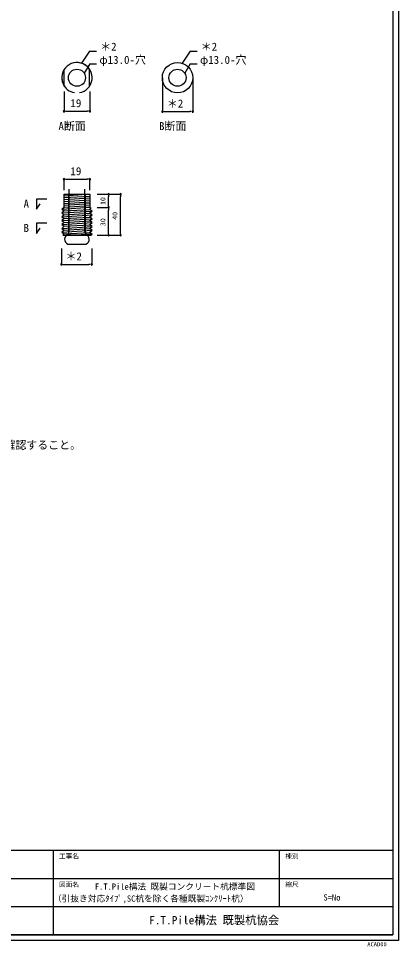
# Model space of a CAD drawing. Units: millimetres on the paper. Extents: x -201 to 201, y -142 to 138.
# Drawn here: x 133.9 to 201, y -142.3 to 21.8 of the extents above; entities that cross this region are included whole.
import ezdxf
from ezdxf.enums import TextEntityAlignment as Align

# ---------------------------------------------------------------- set-up
doc = ezdxf.new("R2010")
doc.units = ezdxf.units.MM
for name, color, linetype in [('0-0_A02', 7, 'Continuous'), ('0-1_C071', 7, 'Continuous'), ('0-2_C005', 7, 'Continuous'), ('0-3_C076', 7, 'Continuous'), ('0-6_C009', 7, 'Continuous'), ('0-8_A61', 7, 'Continuous'), ('0-9_0', 7, 'Continuous'), ('0-A_C007', 7, 'Continuous'), ('0-D_A62', 7, 'Continuous')]:
    doc.layers.add(name, color=color, linetype=linetype)
doc.styles.add('ＭＳ ゴシック', font='')
doc.styles.get('ＭＳ ゴシック').set_extended_font_data('MS Gothic')

msp = doc.modelspace()

# ---------------------------------------------------------------- linework, layer by layer
at = {"layer": '0-0_A02'}
msp.add_line((159.516, 5.333), (159.758, 5.333), dxfattribs=at)
for start, end in [(0, 180), (180, 0)]:
    msp.add_arc((159.275, 5.332), 0.121, start, end, dxfattribs=at)
at = {"layer": '0-1_C071'}
for p, q in [((141.892, -9.27), (146.476, -9.27)), ((141.892, -11.682), (141.892, -9.27)), ((141.503, -11.899), (146.476, -11.586)), ((141.72, -11.682), (141.503, -11.899)), ((141.503, -11.899), (141.941, -12.233)), ((141.941, -12.233), (141.503, -12.579)), ((141.503, -12.579), (146.865, -12.242)), ((141.503, -12.579), (141.941, -12.909)), ((141.941, -12.909), (141.503, -13.26)), ((141.503, -13.26), (146.865, -12.922)), ((141.72, -11.682), (141.892, -11.682)), ((146.419, -11.951), (146.665, -11.682)), ((146.865, -12.242), (146.419, -11.951)), ((146.419, -12.627), (146.865, -12.242)), ((146.865, -12.922), (146.419, -12.627)), ((146.419, -13.302), (146.865, -12.922)), ((141.503, -13.26), (141.941, -13.584)), ((141.941, -13.584), (141.503, -13.94)), ((141.503, -13.94), (146.865, -13.602)), ((141.503, -13.94), (141.941, -14.26)), ((141.941, -14.26), (141.503, -14.62)), ((141.503, -14.62), (146.865, -14.283)), ((141.503, -14.62), (141.941, -14.935)), ((146.865, -13.602), (146.419, -13.302)), ((146.419, -13.978), (146.865, -13.602)), ((146.865, -14.283), (146.419, -13.978)), ((146.419, -14.653), (146.865, -14.283)), ((146.865, -14.963), (146.419, -14.653)), ((141.941, -14.935), (141.503, -15.301)), ((141.503, -15.301), (146.865, -14.963)), ((141.503, -15.301), (141.941, -15.616)), ((141.941, -15.616), (141.503, -15.981)), ((141.503, -15.981), (146.865, -15.643)), ((141.503, -15.981), (141.941, -16.296)), ((141.941, -16.296), (141.688, -16.507)), ((146.865, -16.324), (143.954, -16.507)), ((146.419, -15.334), (146.865, -14.963)), ((146.865, -15.643), (146.419, -15.334)), ((146.419, -16.014), (146.865, -15.643)), ((146.865, -16.324), (146.419, -16.014)), ((146.644, -16.507), (146.865, -16.324)), ((141.688, -16.507), (146.644, -16.507))]:
    msp.add_line(p, q, dxfattribs=at)
msp.add_lwpolyline([(146.476, -9.27), (146.476, -11.682), (146.665, -11.682)], dxfattribs=at)
at = {"layer": '0-2_C005'}
for p, q in [((141.892, -9.535), (145.941, -9.28)), ((141.892, -9.872), (146.476, -9.584)), ((141.892, -10.21), (146.476, -9.921)), ((141.892, -10.548), (146.476, -10.259)), ((141.892, -10.886), (146.476, -10.597)), ((141.892, -11.223), (146.476, -10.935)), ((141.892, -11.561), (146.476, -11.272)), ((141.941, -12.233), (146.419, -11.951)), ((141.941, -12.909), (146.419, -12.627)), ((141.941, -13.584), (146.419, -13.302)), ((141.941, -14.26), (146.419, -13.978)), ((141.941, -14.935), (146.419, -14.653)), ((141.941, -15.616), (146.419, -15.334)), ((141.941, -16.296), (146.419, -16.014))]:
    msp.add_line(p, q, dxfattribs=at)
at = {"layer": '0-3_C076'}
for p, q in [((142.712, -9.27), (142.712, -16.266)), ((145.656, -9.27), (145.656, -16.266)), ((142.295, -16.507), (142.712, -16.266)), ((146.073, -16.507), (145.656, -16.266)), ((145.656, -16.507), (142.712, -16.507))]:
    msp.add_line(p, q, dxfattribs=at)
at = {"layer": '0-6_C009', "color": 4}
for p, q in [((142.801, -15.872), (142.801, -8.372)), ((145.551, -15.872), (145.551, -8.372)), ((142.864, -18.122), (145.489, -18.122))]:
    msp.add_line(p, q, dxfattribs=at)
at = {"layer": '0-6_C009'}
for centre, radius in [((161.956, 11.33), 2.681), ((144.184, 11.33), 1.508), ((161.956, 11.33), 1.508)]:
    msp.add_circle(centre, radius, dxfattribs=at)
for start, end in [(326.81372, 80.44115), (146.81372, 260.44115)]:
    msp.add_arc((144.184, 11.33), 2.681, start, end, dxfattribs=at)
at = {"layer": '0-6_C009', "color": 4}
for centre, radius, start, end in [((141.817, -15.696), 1, 307.55076, 349.88724), ((146.536, -15.696), 1, 190.11276, 232.44924), ((142.864, -17.247), 0.875, 120, 270), ((145.489, -17.247), 0.875, 270, 60)]:
    msp.add_arc(centre, radius, start, end, dxfattribs=at)
at = {"layer": '0-8_A61'}
for p, q in [((147.771, -9.27), (151.903, -9.27)), ((151.903, -9.511), (151.903, -9.752)), ((151.903, -16.024), (151.903, -9.752)), ((151.903, -16.266), (151.903, -16.024)), ((147.771, -16.507), (151.903, -16.507))]:
    msp.add_line(p, q, dxfattribs=at)
for centre, start, end in [((151.903, -9.27), 90, 270), ((151.903, -9.27), 270, 90), ((151.903, -16.508), 90, 270), ((151.903, -16.508), 270, 90)]:
    msp.add_arc(centre, 0.121, start, end, dxfattribs=at)
at = {"layer": '0-9_0'}
for p, q in [((159.275, 11.33), (159.275, 5.333)), ((164.637, 11.33), (164.637, 5.333)), ((159.758, 5.333), (164.154, 5.333)), ((-200, -125.225), (200, -125.225)), ((140, -125.225), (140, -140.225)), ((180, -135.225), (180, -125.225)), ((-200, -130.225), (200, -130.225)), ((-200, -135.225), (200, -135.225)), ((-200, -140.225), (200, -140.225))]:
    msp.add_line(p, q, dxfattribs=at)
for points in [[(-201, -141.225), (-201, 137.775), (201, 137.775), (201, -141.225)], [(-200, -140.225), (-200, 136.775), (200, 136.775), (200, -140.225)]]:
    msp.add_lwpolyline(points, close=True, dxfattribs=at)
at = {"layer": '0-A_C007'}
for p, q in [((146.423, 16.044), (144.976, 13.873)), ((146.423, 16.044), (147.63, 16.044)), ((164.195, 16.044), (162.748, 13.873)), ((164.195, 16.044), (165.402, 16.044)), ((146.446, 13.804), (145.471, 12.115)), ((146.446, 13.804), (147.652, 13.804)), ((164.218, 13.804), (163.243, 12.115)), ((164.218, 13.804), (165.424, 13.804))]:
    msp.add_line(p, q, dxfattribs=at)
at = {"layer": '0-D_A62'}
for p, q in [((141.94, 9.862), (141.94, 12.797)), ((146.428, 9.862), (146.428, 12.797)), ((141.892, 8.886), (141.892, 5.403)), ((146.476, 8.886), (146.476, 5.403)), ((142.134, 5.403), (142.375, 5.403)), ((142.375, 5.403), (145.993, 5.403)), ((146.234, 5.403), (145.993, 5.403)), ((164.396, 5.333), (164.154, 5.333)), ((141.892, -8.525), (141.892, -6.629)), ((142.133, -6.629), (142.375, -6.629)), ((142.375, -6.629), (145.993, -6.629)), ((146.235, -6.629), (145.993, -6.629)), ((146.476, -8.525), (146.476, -6.629)), ((147.771, -9.27), (149.779, -9.27)), ((149.779, -9.511), (149.779, -9.752)), ((149.779, -11.127), (149.779, -9.752)), ((149.779, -11.369), (149.779, -11.127)), ((147.771, -11.61), (149.779, -11.61)), ((147.771, -11.61), (149.779, -11.61)), ((149.779, -11.851), (149.779, -12.092)), ((149.779, -16.024), (149.779, -12.092)), ((149.779, -16.266), (149.779, -16.024)), ((147.771, -16.507), (149.779, -16.507)), ((141.425, -18.894), (141.425, -21.689)), ((146.786, -18.894), (146.786, -21.689)), ((141.666, -21.689), (141.907, -21.689)), ((141.907, -21.689), (146.304, -21.689)), ((146.545, -21.689), (146.304, -21.689))]:
    msp.add_line(p, q, dxfattribs=at)
for points in [[(138.867, -10.122), (137.056, -10.122), (137.056, -11.929), (137.659, -10.985)], [(138.867, -14.4), (137.056, -14.4), (137.056, -16.208), (137.659, -15.263)]]:
    msp.add_lwpolyline(points, dxfattribs=at)
for centre, radius, start, end in [((144.184, 11.33), 2.681, 279.55884, 213.18628), ((144.184, 11.33), 2.681, 33.18628, 99.55884), ((141.892, 5.402), 0.121, 0, 180), ((141.892, 5.402), 0.121, 180, 0), ((146.476, 5.402), 0.121, 0, 180), ((146.476, 5.402), 0.121, 180, 0), ((164.637, 5.332), 0.121, 0, 180), ((164.637, 5.332), 0.121, 180, 0), ((141.892, -6.63), 0.121, 0, 180), ((146.476, -6.63), 0.121, 0, 180), ((141.892, -6.63), 0.121, 180, 0), ((146.476, -6.63), 0.121, 180, 0), ((149.779, -9.27), 0.121, 90, 270), ((149.779, -9.27), 0.121, 270, 90), ((149.779, -11.61), 0.121, 90, 270), ((149.779, -11.61), 0.121, 90, 270), ((149.779, -11.61), 0.121, 270, 90), ((149.779, -11.61), 0.121, 270, 90), ((149.779, -16.508), 0.121, 90, 270), ((149.779, -16.508), 0.121, 270, 90), ((141.425, -21.69), 0.121, 0, 180), ((141.425, -21.69), 0.121, 180, 0), ((146.786, -21.69), 0.121, 0, 180), ((146.786, -21.69), 0.121, 180, 0)]:
    msp.add_arc(centre, radius, start, end, dxfattribs=at)

# ---------------------------------------------------------------- texts
at = {"layer": '0-0_A02', "style": 'ＭＳ ゴシック'}
for s, p in [('＊2', (148.284, 15.687)), ('＊2', (166.056, 15.687)), ('φ13.0-穴', (148.149, 13.354)), ('φ13.0-穴', (165.921, 13.354)), ('A断面', (140.915, 1.634)), ('B断面', (158.687, 1.634)), ('A', (134.747, -12.092)), ('B', (134.747, -16.37))]:
    msp.add_text(s, height=1.415, dxfattribs=at).set_placement(p, align=Align.BOTTOM_LEFT)
at = {"layer": '0-8_A61', "style": 'ＭＳ ゴシック'}
msp.add_text('40', height=0.8843, rotation=90, dxfattribs=at).set_placement((151.602, -13.792), align=Align.BOTTOM_LEFT)
at = {"layer": '0-9_0', "style": 'ＭＳ ゴシック'}
for s, height, p in [('＊2', 1.415, (160.072, 5.635)), ('＊2\u3000施工時は、引抜き抵抗用鋼棒及び、カプラー、定着板の仕様（材質、寸法、数量）を、「引抜き抵抗用鋼棒検査書」で確認すること。', 1.415, (24.263, -54.742)), ('工事名', 0.8431, (141, -126.975)), ('棟別', 0.8431, (181, -126.975)), ('図面名', 0.8431, (141, -131.975)), ('F.T.Pile構法 既製コンクリート杭標準図', 1.1, (147.347, -132.56)), ('縮尺', 0.8431, (181, -131.975)), ('（引抜き対応ﾀｲﾌﾟ,SC杭を除く各種既製ｺﾝｸﾘｰﾄ杭）', 1.1, (139.939, -134.675)), ('S=No', 1.1, (187.75, -134.475)), ('F.T.Pile構法 既製杭協会', 1.466, (156.946, -138.79)), ('ACAD00', 0.7331, (195.492, -142.466))]:
    msp.add_text(s, height=height, dxfattribs=at).set_placement(p, align=Align.BOTTOM_LEFT)
at = {"layer": '0-D_A62', "style": 'ＭＳ ゴシック'}
for s, p in [('19', (143.028, 5.704)), ('19', (143.028, -6.328)), ('＊2', (142.166, -21.388))]:
    msp.add_text(s, height=1.415, dxfattribs=at).set_placement(p, align=Align.BOTTOM_LEFT)
for s, p in [('10', (149.477, -11.162)), ('30', (149.477, -14.901))]:
    msp.add_text(s, height=0.8843, rotation=90, dxfattribs=at).set_placement(p, align=Align.BOTTOM_LEFT)

doc.saveas('drawing.dxf')
